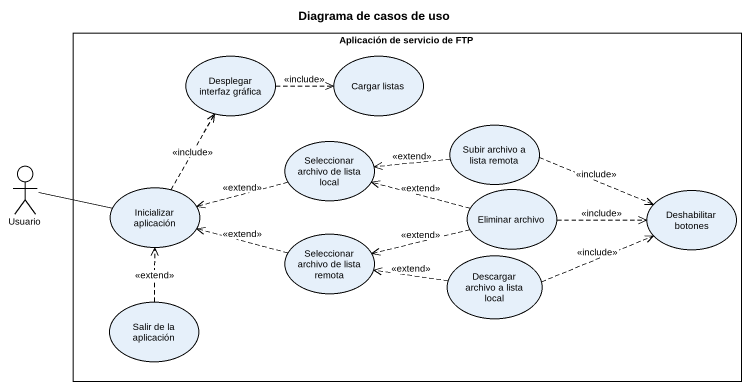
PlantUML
@startuml
title Diagrama de casos de uso
rectangle "Aplicación de servicio de FTP" as Aplicación_de_servicio_de {
  usecase "Desplegar interfaz gráfica" as Desplegar_interfaz_gráfica
  usecase "Cargar listas" as Cargar_listas
  usecase "Seleccionar archivo de lista local" as Seleccionar_archivo_de
  usecase "Subir archivo a lista remota" as Subir_archivo_a_lista_remota
  usecase "Inicializar aplicación" as Inicializar_aplicación
  usecase "Eliminar archivo" as Eliminar_archivo
  usecase "Deshabilitar botones" as Deshabilitar_botones
  usecase "Seleccionar archivo de lista remota" as Seleccionar_archivo_de_2
  usecase "Descargar archivo a lista local" as Descargar_archivo_a_lista
  usecase "Salir de la aplicación" as Salir_de_la_aplicación
}
actor Usuario
Desplegar_interfaz_gráfica .right.> Cargar_listas : <<include>>
Seleccionar_archivo_de .left.> Inicializar_aplicación : <<extend>>
Subir_archivo_a_lista_remota .left.> Seleccionar_archivo_de : <<extend>>
Subir_archivo_a_lista_remota .right.> Deshabilitar_botones : <<include>>
Usuario -right- Inicializar_aplicación
Inicializar_aplicación .up.> Desplegar_interfaz_gráfica : <<include>>
Eliminar_archivo .left.> Seleccionar_archivo_de : <<extend>>
Eliminar_archivo .right.> Deshabilitar_botones : <<include>>
Eliminar_archivo .left.> Seleccionar_archivo_de_2 : <<extend>>
Seleccionar_archivo_de_2 .left.> Inicializar_aplicación : <<extend>>
Descargar_archivo_a_lista .right.> Deshabilitar_botones : <<include>>
Descargar_archivo_a_lista .left.> Seleccionar_archivo_de_2 : <<extend>>
Salir_de_la_aplicación .up.> Inicializar_aplicación : <<extend>>
@enduml
